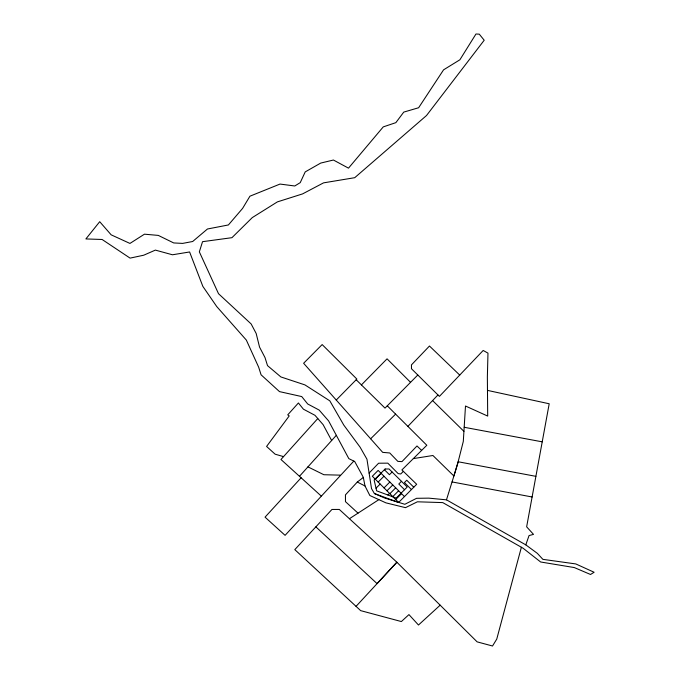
<?xml version="1.0" encoding="UTF-8"?>
<svg xmlns="http://www.w3.org/2000/svg" width="680" height="680" viewBox="0 0 680 680"><rect width="100%" height="100%" fill="white"/><g stroke="black" fill="none" stroke-linecap="round" stroke-linejoin="round"><path stroke-width="1.02" d="M521.381 547.255L496.748 639.115L492.524 646L477.131 641.869L396.874 562.215L339.303 509.439L331.95 509.456L294.805 549.627L360.68 610.64L401.361 621.554L408.952 614.601L418.48 625.022L440.164 605.183M446.479 499.834L428.749 498.142L416.551 498.312L404.829 504.296L384.642 498.015L374.399 493.535L371.51 488.588L366.953 459.212L360.094 447.168L343.8 425.102L329.817 400.843L304.903 384.888L280.882 376.941L267.521 365.636L265.004 357.578L259.548 347.106L256.164 333.447L251.141 323.944L218.518 293.709L199.342 251.855L202.538 241.68L231.956 237.677L252.297 217.583L277.38 201.892L302.575 193.902L323.544 182.861L354.73 177.692L426.522 115.515L484.202 40.23L479.289 34.17L475.966 34L459.892 59.78L443.572 69.836L418.625 107.746L403.758 112.106L395.853 122.655L383.256 126.888L348.5 168.147L333.421 160.03L320.722 163.072L305.209 171.904L300.245 182.631L294.78 185.98L280.007 184.067L249.934 196.197L242.59 208.411L228.395 224.961L207.459 228.999L192.669 241.502L182.623 243.398L173.714 242.939L158.304 235.407L144.457 234.183L129.948 243.431L111.171 234.838L99.713 221.697L85.884 238.935L102.11 239.479L130.084 258.12L143.709 255.213L155.371 250.104L172.465 254.779L189.601 251.974L202.861 286.407L216.725 306.544L246.338 340.076L258.672 367.217L261.077 374.808L279.488 391.612L301.716 396.567L307.692 403.971L319.141 410.057L328.601 420.894L348.823 458.626L354.714 461.524L363.29 477.267L364.999 485.962L369.835 495.508L385.925 502.86L405.51 507.654L417.384 501.798L442.756 502.605L523.115 548.241L540.651 561.994L574.303 567.562L590.52 574.481L594.116 572.262L575.798 563.933L542.895 559.351L537.319 553.333L525.793 544.858L446.479 499.834L457.377 464.78L463.301 441.413L465.494 406.011L487.696 416.083L487.364 376.941L487.976 353.124L483.183 350.464L439.425 396.38L411.476 368.747L411.459 364.879L429.471 346.018L459.731 375.079M525.793 544.858L529.057 535.551L533.511 534.387L526.643 526.821L549.202 403.767L487.517 390.397M317.781 418.54L280.968 459.493L321.155 495.975M299.472 476.298L336.328 435.31M301.113 477.785L265.047 517.149L285.082 535.338L353.812 461.083M363.324 477.454L357.298 482.043L345.449 494.862L345.466 501.653L358.012 513.154M356.048 606.365L396.874 562.215L377.077 583.627L315.86 526.847M407.889 426.377L437.937 394.978M369.096 473.059L378.599 463.216L387.821 463.156L398.174 473.612L400.732 473.977L403.376 471.367M336.243 400.036L356.864 379.066L322.159 344.573L303.62 363.273L382.687 452.362L389.75 452.973L397.851 461.38L401.965 461.627L416.984 445.969L421.634 450.398M417.792 375.02L385.016 408.111L361.42 384.914L387.056 358.836L410.55 382.33M375.25 479.171L381.063 473.314M378.148 482.094L383.988 476.221L378.139 470.407L372.325 476.255L398.659 502.427L416.678 484.296L401.897 469.931L426.819 445.264L387.286 405.815M376.031 488.197L380.137 484.075M392.113 472.022L389.436 474.708L384.412 469.719M384.004 487.917L389.844 482.035L404.473 496.579M386.954 490.798L392.768 484.942M387.88 495.006L389.495 493.374M401.472 481.321L398.803 484.015L404.541 489.719M389.878 493.706L395.692 487.849M392.802 496.613L398.616 490.756M395.734 499.519L401.548 493.663M370.634 438.779L395.607 414.12M349.426 518.712L378.87 499.638M413.338 458.609L432.922 455.498L453.892 476L458.142 461.762L535.899 476.34M340.247 475.142L323.858 474.725L307.938 466.879M464.177 427.269L542.223 441.838M452.047 481.933L532.117 496.987M283.543 456.62L275.128 454.189L266.585 446.445L289.212 415.922L287.733 414.851L298.409 402.976L303.407 409.173L314.968 415.31L323.136 424.668L331.636 440.529M374.399 493.535L398.599 502.486M357.298 482.043L364.999 485.962M432.591 400.562L463.921 431.35M356.184 379.754L361.42 384.914M413.772 487.212L406.75 480.233L404.43 482.57L411.451 489.549M383.962 476.246L389.819 482.06M385.118 469.004L374.136 480.054L376.652 490.85L396.227 498.083L407.218 487.024L389.053 468.979L385.118 469.004"/></g></svg>
